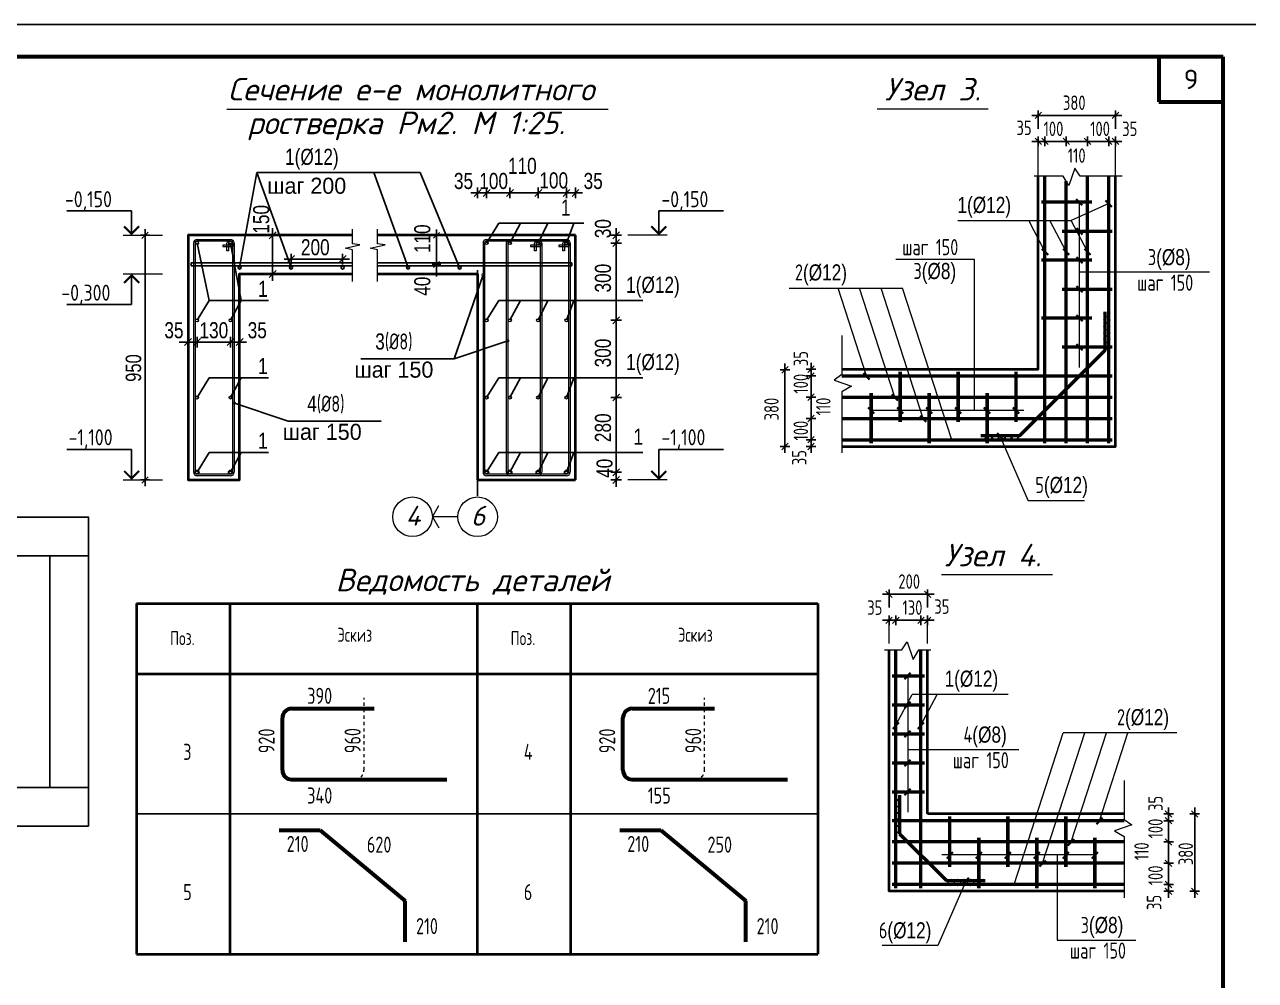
# Model space of a CAD drawing. Extents: x -12289450 to -10763036, y -7834513 to -6150123.
# Drawn here: x -10992159 to -10973043, y -7819659 to -7804813 of the extents above; entities that cross this region are included whole.
import ezdxf

# ---------------------------------------------------------------- set-up
doc = ezdxf.new("R2010")
doc.units = 0
doc.header["$LTSCALE"] = 25
doc.linetypes.add('CENTER', pattern=[50.8, 31.75, -6.35, 6.35, -6.35])
doc.linetypes.add('KL', pattern=[4, 2, -2])
for name, color, linetype in [('004-ВСПЛИНИИ', 15, 'Continuous'), ('005-РАЗМЕРЫ', 252, 'Continuous'), ('014-ОСИ', 251, 'CENTER'), ('Annotation - Text', 7, 'Continuous'), ('F-text', 7, 'Continuous'), ('osnovnie', 7, 'Continuous'), ('Размер', 6, 'Continuous')]:
    doc.layers.add(name, color=color, linetype=linetype)
doc.layers.add('СТЕНЫ', color=5, linetype='Continuous', lineweight=40)
doc.layers.add('Текст AMS', color=7, linetype='Continuous', lineweight=9)
doc.styles.add('gismo', font='isocpeui.ttf')
doc.styles.add('GOST 2.304', font='cs_gost2304.shx')
doc.styles.add('RUSS', font='russ', dxfattribs={"width": 0.8})
doc.styles.get("Standard").update_dxf_attribs({"font": 'arial.ttf'})
doc.styles.add('STYLE1', font='simplex.shx', dxfattribs={"width": 0.7, "height": 300})
doc.styles.add('TXT0', font='txt', dxfattribs={"width": 0.8})
doc.dimstyles.new('100', dxfattribs={"dimtxt": 250, "dimasz": 80, "dimexe": 0, "dimexo": 0, "dimgap": 30, "dimtad": 1, "dimdec": 0, "dimzin": 9, "dimtxsty": 'Standard', "dimblk": 'ARCHTICK', "dimcen": 80, "dimdle": 50, "dimadec": 0, "dimazin": 0, "dimtfac": 1, "dimtdec": 0, "dimtix": 1, "dimtmove": 0, "dimatfit": 1, "dimldrblk": 'DOTSMALL', "dimfxl": 0, "dimarcsym": 0})

# ---------------------------------------------------------------- blocks, each defined once
blk = doc.blocks.new('A8MITTA', base_point=(3180, 3140))
for p, q in [((3180, 3155), (3180, 3125)), ((3160, 3140), (3200, 3140)), ((3170, 3130), (3190, 3150))]:
    blk.add_line(p, q)
blk = doc.blocks.new('_ArchTick')
at = {"color": 0, "linetype": 'ByBlock', "const_width": 0.15}
blk.add_lwpolyline([(-0.5, -0.5), (0.5, 0.5)], dxfattribs=at)
blk = doc.blocks.new('_DotSmall')
at = {"color": 0, "linetype": 'ByBlock', "const_width": 0.5}
blk.add_lwpolyline([(-0.0625, 0, 1), (0.0625, 0, 1)], format="xyb", close=True, dxfattribs=at)

msp = doc.modelspace()

# ---------------------------------------------------------------- linework, layer by layer
at = {"lineweight": 50, "ltscale": 100}
for p, q in [((-10976311.1, -7811316), (-10976311.1, -7807166)), ((-10975651.1, -7811316), (-10975651.1, -7807166)), ((-10975321.1, -7811316), (-10975321.1, -7807166)), ((-10975981.1, -7811316), (-10975981.1, -7807245.6)), ((-10979466.1, -7810271), (-10975266.1, -7810271)), ((-10979466.1, -7810601), (-10975266.1, -7810601)), ((-10979466.1, -7810931), (-10975266.1, -7810931)), ((-10979466.1, -7811261), (-10975266.1, -7811261)), ((-10978628.4, -7818224.7), (-10978628.4, -7814524.7)), ((-10978238.4, -7818224.7), (-10978238.4, -7814524.7)), ((-10978568.4, -7816783), (-10978568.4, -7817383)), ((-10975083.4, -7817179.7), (-10978683.4, -7817179.7)), ((-10975083.4, -7817509.7), (-10978683.4, -7817509.7)), ((-10978568.4, -7817383), (-10977841.7, -7818109.7)), ((-10975083.4, -7817839.7), (-10978683.4, -7817839.7)), ((-10977841.7, -7818109.7), (-10977241.7, -7818109.7)), ((-10975083.4, -7818169.7), (-10978683.4, -7818169.7))]:
    msp.add_line(p, q, dxfattribs=at)
at = {"color": 0, "lineweight": 15}
for p, q in [((-10975779.3, -7807571), (-10975779.3, -7810139.7)), ((-10977665.5, -7807858.3), (-10975903.6, -7807858.3)), ((-10977404.2, -7808464.2), (-10978628.8, -7808464.2)), ((-10973756.3, -7808658.2), (-10975779.3, -7808658.2)), ((-10980284.5, -7808907.5), (-10978522.6, -7808907.5)), ((-10979011.1, -7810802.7), (-10976637.6, -7810802.7)), ((-10977012.6, -7811201), (-10976572.6, -7812208.6)), ((-10975699.1, -7812208.6), (-10976572.6, -7812208.6)), ((-10978443.3, -7814929.7), (-10978441.2, -7817048.4)), ((-10976884, -7815217), (-10978375.9, -7815217)), ((-10974265, -7815816.2), (-10976026.8, -7815816.2)), ((-10978441.2, -7816074.8), (-10976715.8, -7816074.8)), ((-10975538.4, -7817711.5), (-10977911.8, -7817711.5)), ((-10977536.9, -7818109.7), (-10977976.9, -7819117.3)), ((-10976122.3, -7819032.6), (-10974897.8, -7819032.6)), ((-10977976.9, -7819117.3), (-10978841.9, -7819117.3))]:
    msp.add_line(p, q, dxfattribs=at)
at = {"linetype": 'Continuous', "lineweight": 25, "ltscale": 20}
for p, q in [((-10990497.6, -7807707.7), (-10991503.9, -7807707.7)), ((-10990497.6, -7807707.7), (-10990497.6, -7808085.8)), ((-10982310, -7807707.7), (-10981303.7, -7807707.7)), ((-10982310, -7807707.7), (-10982310, -7808085.8)), ((-10990497.6, -7807798.5), (-10990497.6, -7808085.8)), ((-10982310, -7807798.5), (-10982310, -7808085.8)), ((-10990497.6, -7808973.1), (-10990497.6, -7808685.8)), ((-10990497.6, -7809160.1), (-10990497.6, -7808685.8)), ((-10990497.6, -7809160.1), (-10991503.9, -7809160.1)), ((-10990497.6, -7811411.5), (-10991503.9, -7811411.5)), ((-10990497.6, -7811411.5), (-10990497.6, -7811885.8)), ((-10982310, -7811411.5), (-10982310, -7811885.8)), ((-10982310, -7811411.5), (-10981303.7, -7811411.5)), ((-10990497.6, -7811598.5), (-10990497.6, -7811885.8)), ((-10982310, -7811598.5), (-10982310, -7811885.8))]:
    msp.add_line(p, q, dxfattribs=at)
at = {"color": 0, "lineweight": 40}
for p, q in [((-10990422.2, -7813807.1), (-10983888.2, -7813807.1)), ((-10990422.2, -7813807.1), (-10990422.2, -7819252.1)), ((-10988970.2, -7813807.1), (-10988970.2, -7819252.1)), ((-10985132, -7813807.1), (-10985132, -7819252.1)), ((-10985132, -7813807.1), (-10979841.8, -7813807.1)), ((-10985132, -7813807.1), (-10985132, -7819252.1)), ((-10983680, -7813807.1), (-10983680, -7819252.1)), ((-10979841.8, -7813807.1), (-10979841.8, -7819252.1)), ((-10990422.2, -7814896.1), (-10983888.2, -7814896.1)), ((-10985132, -7814896.1), (-10979841.8, -7814896.1)), ((-10990422.2, -7819252.1), (-10983888.2, -7819252.1)), ((-10985132, -7819252.1), (-10979841.8, -7819252.1))]:
    msp.add_line(p, q, dxfattribs=at)
at = {"linetype": 'KL', "lineweight": 15}
for p, q in [((-10986888.1, -7816394.6), (-10986888.1, -7815268.9)), ((-10981598, -7816394.6), (-10981598, -7815268.9))]:
    msp.add_line(p, q, dxfattribs=at)
at = {"ltscale": 30}
for p, q in [((-10990422.2, -7817074.1), (-10983888.2, -7817074.1)), ((-10985132, -7817074.1), (-10979841.8, -7817074.1))]:
    msp.add_line(p, q, dxfattribs=at)
at = {"linetype": 'Continuous', "lineweight": 25, "ltscale": 75, "extrusion": (0, 1, 0), "elevation": -7804813.4}
msp.add_lwpolyline([(10973035.5, 0), (11015035.3, 0)], dxfattribs=at)
at = {"linetype": 'Continuous', "lineweight": 60, "ltscale": 75, "extrusion": (0, 1, 0), "elevation": -7805313.3}
msp.add_lwpolyline([(10973544.7, 0), (11013033.8, 0)], dxfattribs=at)
at = {"linetype": 'Continuous', "lineweight": 60, "ltscale": 100, "extrusion": (1, 0, 0), "elevation": -10974544.5}
msp.add_lwpolyline([(-7805313.3, 0), (-7806013.1, 0)], dxfattribs=at)
at = {"linetype": 'Continuous', "lineweight": 60, "ltscale": 75, "extrusion": (1, 0, 0), "elevation": -10973544.7}
msp.add_lwpolyline([(-7834005.3, 0), (-7805313.3, 0)], dxfattribs=at)
at = {"linetype": 'Continuous', "lineweight": 60, "ltscale": 100, "extrusion": (0, 1, 0), "elevation": -7806013.1}
msp.add_lwpolyline([(10974544.5, 0), (10973544.7, 0)], dxfattribs=at)
at = {"lineweight": 50, "ltscale": 100}
for points in [[(-10975586.1, -7807571), (-10976366.1, -7807571)], [(-10976046.1, -7808021), (-10975266.1, -7808021)], [(-10975586.1, -7808471), (-10976366.1, -7808471)], [(-10976046.1, -7808921), (-10975266.1, -7808921)], [(-10975381.1, -7809274.3), (-10975381.1, -7809874.3), (-10976707.8, -7811201), (-10977307.8, -7811201)], [(-10975586.1, -7809371), (-10976366.1, -7809371)], [(-10976046.1, -7809821), (-10975266.1, -7809821)], [(-10978561.1, -7810206), (-10978561.1, -7810986)], [(-10978561.1, -7810986), (-10978561.1, -7810206)], [(-10977661.1, -7810206), (-10977661.1, -7810986)], [(-10977661.1, -7810986), (-10977661.1, -7810206)], [(-10976761.1, -7810986), (-10976761.1, -7810206)], [(-10979011.1, -7811316), (-10979011.1, -7810536)], [(-10979011.1, -7810536), (-10979011.1, -7811316)], [(-10978111.1, -7811316), (-10978111.1, -7810536)], [(-10978111.1, -7810536), (-10978111.1, -7811316)], [(-10977211.1, -7811316), (-10977211.1, -7810536)], [(-10977211.1, -7810536), (-10977211.1, -7811316)], [(-10978683.4, -7814929.7), (-10978183.4, -7814929.7)], [(-10978683.4, -7815379.7), (-10978183.4, -7815379.7)], [(-10978683.4, -7815829.7), (-10978183.4, -7815829.7)], [(-10978683.4, -7816279.7), (-10978183.4, -7816279.7)], [(-10978683.4, -7816729.7), (-10978183.4, -7816729.7)], [(-10977788.4, -7817894.7), (-10977788.4, -7817114.7)], [(-10976888.4, -7817114.7), (-10976888.4, -7817894.7)], [(-10976888.4, -7817894.7), (-10976888.4, -7817114.7)], [(-10975988.4, -7817114.7), (-10975988.4, -7817894.7)], [(-10975988.4, -7817894.7), (-10975988.4, -7817114.7)], [(-10977338.4, -7818224.7), (-10977338.4, -7817444.7)], [(-10977338.4, -7817444.7), (-10977338.4, -7818224.7)], [(-10976438.4, -7818224.7), (-10976438.4, -7817444.7)], [(-10976438.4, -7817444.7), (-10976438.4, -7818224.7)], [(-10975538.4, -7818224.7), (-10975538.4, -7817444.7)], [(-10975538.4, -7817444.7), (-10975538.4, -7818224.7)]]:
    msp.add_lwpolyline(points, dxfattribs=at)
at = {"color": 0, "lineweight": 15}
for points in [[(-10975321.1, -7807590.4), (-10975903.6, -7807858.3)], [(-10976311.1, -7808338.7), (-10976563.6, -7807858.3)], [(-10975981.1, -7808338.7), (-10976233.6, -7807858.3)], [(-10975651.1, -7808338.7), (-10975903.6, -7807858.3)], [(-10977404.2, -7810802.7), (-10977404.2, -7808464.2)], [(-10979084.5, -7810271), (-10979526, -7808907.5)], [(-10978643.2, -7810601), (-10979191.5, -7808907.5)], [(-10978201.9, -7810931), (-10978857.1, -7808907.5)], [(-10977760.6, -7811261), (-10978522.6, -7808907.5)], [(-10978628.4, -7815697.4), (-10978375.9, -7815217)], [(-10978238.4, -7815697.4), (-10977985.9, -7815217)], [(-10976788.8, -7818169.7), (-10976026.8, -7815816.2)], [(-10976347.5, -7817839.7), (-10975692.4, -7815816.2)], [(-10975906.2, -7817509.7), (-10975357.9, -7815816.2)], [(-10975464.9, -7817179.7), (-10975023.5, -7815816.2)], [(-10976122.3, -7817711.5), (-10976122.3, -7819032.6)]]:
    msp.add_lwpolyline(points, dxfattribs=at)
at = {"lineweight": 35, "ltscale": 10}
for points in [[(-10975731.6, -7807618.7), (-10975827, -7807523.3)], [(-10975273.4, -7807642.8), (-10975368.8, -7807547.4)], [(-10975726.8, -7808071.4), (-10975822.2, -7807976)], [(-10976263.4, -7808391.2), (-10976358.8, -7808295.8)], [(-10975933.4, -7808391.2), (-10976028.8, -7808295.8)], [(-10975603.4, -7808391.2), (-10975698.8, -7808295.8)], [(-10975726.8, -7808521.4), (-10975822.2, -7808426)], [(-10975726.8, -7808971.4), (-10975822.2, -7808876)], [(-10975726.8, -7809421.4), (-10975822.2, -7809326)], [(-10975726.8, -7809871.4), (-10975822.2, -7809776)], [(-10979036.8, -7810323.4), (-10979132.2, -7810228.1)], [(-10978595.5, -7810653.4), (-10978690.9, -7810558.1)], [(-10978963.4, -7810855.2), (-10979058.8, -7810759.8)], [(-10978513.4, -7810855.2), (-10978608.8, -7810759.8)], [(-10978063.4, -7810855.2), (-10978158.8, -7810759.8)], [(-10977613.4, -7810855.2), (-10977708.8, -7810759.8)], [(-10977163.4, -7810855.2), (-10977258.8, -7810759.8)], [(-10976713.4, -7810855.2), (-10976808.8, -7810759.8)], [(-10978154.2, -7810983.4), (-10978249.6, -7810888.1)], [(-10976960.1, -7811253.4), (-10977055.5, -7811158.1)], [(-10978493.7, -7814980.1), (-10978398.3, -7814884.7)], [(-10978493.7, -7815430.1), (-10978398.3, -7815334.7)], [(-10978676.1, -7815749.9), (-10978580.7, -7815654.5)], [(-10978493.7, -7815880.1), (-10978398.3, -7815784.7)], [(-10978286.1, -7815749.9), (-10978190.7, -7815654.5)], [(-10978493.7, -7816330.1), (-10978398.3, -7816234.7)], [(-10978493.7, -7816780.1), (-10978398.3, -7816684.7)], [(-10975512.6, -7817232.2), (-10975417.2, -7817136.8)], [(-10975953.9, -7817562.2), (-10975858.5, -7817466.8)], [(-10977836.1, -7817763.9), (-10977740.7, -7817668.5)], [(-10977386.1, -7817763.9), (-10977290.7, -7817668.5)], [(-10976936.1, -7817763.9), (-10976840.7, -7817668.5)], [(-10976486.1, -7817763.9), (-10976390.7, -7817668.5)], [(-10976036.1, -7817763.9), (-10975940.7, -7817668.5)], [(-10975586.1, -7817763.9), (-10975490.7, -7817668.5)], [(-10976395.2, -7817892.2), (-10976299.8, -7817796.8)], [(-10977589.4, -7818162.2), (-10977494, -7818066.8)]]:
    msp.add_lwpolyline(points, dxfattribs=at)
at = {"linetype": 'Continuous', "lineweight": 25, "ltscale": 20, "const_width": 32}
for points in [[(-10990380.9, -7807946.5), (-10990497.6, -7808063.2), (-10990614.3, -7807946.5)], [(-10990380.9, -7807946.5), (-10990497.6, -7808063.2), (-10990614.3, -7807946.5)], [(-10982426.6, -7807946.5), (-10982310, -7808063.2), (-10982193.3, -7807946.5)], [(-10982426.6, -7807946.5), (-10982310, -7808063.2), (-10982193.3, -7807946.5)], [(-10990380.9, -7808825.1), (-10990497.6, -7808708.5), (-10990614.3, -7808825.1)], [(-10990380.9, -7808825.1), (-10990497.6, -7808708.5), (-10990614.3, -7808825.1)], [(-10990380.9, -7811746.5), (-10990497.6, -7811863.2), (-10990614.3, -7811746.5)], [(-10990380.9, -7811746.5), (-10990497.6, -7811863.2), (-10990614.3, -7811746.5)], [(-10982426.6, -7811746.5), (-10982310, -7811863.2), (-10982193.3, -7811746.5)], [(-10982426.6, -7811746.5), (-10982310, -7811863.2), (-10982193.3, -7811746.5)]]:
    msp.add_lwpolyline(points, dxfattribs=at)
at = {"linetype": 'KL', "lineweight": 15}
for centre in [(-10987031.3, -7816394.6), (-10981741.1, -7816394.6)]:
    msp.add_arc(centre, 143.1, 270, 0, dxfattribs=at)
at = {"layer": '004-ВСПЛИНИИ', "color": 0, "lineweight": 0}
for points in [[(-10975111.4, -7807166), (-10975763.7, -7807166), (-10975848, -7807043.9), (-10975940.3, -7807314.4), (-10976028.3, -7807166), (-10976477.9, -7807166)], [(-10987068.5, -7808803), (-10987068.5, -7808311.4), (-10987181.8, -7808287.2), (-10986952.2, -7808236.6), (-10987068.5, -7808217.3), (-10987068.5, -7807990.7)], [(-10986677.2, -7808803), (-10986677.2, -7808311.4), (-10986790.5, -7808287.2), (-10986560.9, -7808236.6), (-10986677.2, -7808217.3), (-10986677.2, -7807990.7)], [(-10979466.1, -7809645), (-10979466.1, -7810250.5), (-10979588.2, -7810334.7), (-10979317.7, -7810427), (-10979466.1, -7810515), (-10979466.1, -7811467.5)], [(-10978802.5, -7814524.7), (-10978537, -7814524.7), (-10978452.7, -7814402.6), (-10978360.4, -7814673.1), (-10978272.4, -7814524.7), (-10978081.8, -7814524.7)], [(-10975083.4, -7816553.7), (-10975083.4, -7817159.2), (-10974961.2, -7817243.4), (-10975231.8, -7817335.7), (-10975083.4, -7817423.7), (-10975083.3, -7818376.2)]]:
    msp.add_lwpolyline(points, dxfattribs=at)
at = {"layer": '005-РАЗМЕРЫ', "ltscale": 5}
for p, q in [((-10990289.5, -7811885.8), (-10990289.5, -7808090.6)), ((-10982971.8, -7811885.8), (-10982971.8, -7808085.8))]:
    msp.add_line(p, q, dxfattribs=at)
for points in [[(-10985123.3, -7807427), (-10983603.3, -7807427)], [(-10988308.5, -7808085.8), (-10988308.5, -7808725.8)], [(-10985761.7, -7808085.8), (-10985761.7, -7808725.8)], [(-10988020.7, -7808456), (-10987270.7, -7808456)], [(-10989760.7, -7809745.5), (-10989010.7, -7809745.5)]]:
    msp.add_lwpolyline(points, dxfattribs=at)
at = {"layer": '005-РАЗМЕРЫ', "color": 4, "ltscale": 5}
for points in [[(-10975301.1, -7809401), (-10975401.1, -7809301)], [(-10975401.1, -7809401), (-10975301.1, -7809301)], [(-10975401.1, -7809501), (-10975301.1, -7809401)], [(-10975301.1, -7809601), (-10975401.1, -7809501)], [(-10975401.1, -7809601), (-10975301.1, -7809501)], [(-10975301.1, -7809701), (-10975401.1, -7809601)], [(-10975401.1, -7809701), (-10975301.1, -7809601)], [(-10975301.1, -7809801), (-10975401.1, -7809701)], [(-10975401.1, -7809801), (-10975301.1, -7809701)], [(-10975301.1, -7809901), (-10975401.1, -7809801)], [(-10975401.1, -7809901), (-10975301.1, -7809801)], [(-10977181.1, -7811281), (-10977281.1, -7811181)], [(-10977181.1, -7811181), (-10977281.1, -7811281)], [(-10977081.1, -7811281), (-10977181.1, -7811181)], [(-10977081.1, -7811181), (-10977181.1, -7811281)], [(-10976981.1, -7811281), (-10977081.1, -7811181)], [(-10976981.1, -7811181), (-10977081.1, -7811281)], [(-10976881.1, -7811281), (-10976981.1, -7811181)], [(-10976881.1, -7811181), (-10976981.1, -7811281)], [(-10976781.1, -7811281), (-10976881.1, -7811181)], [(-10976781.1, -7811181), (-10976881.1, -7811281)], [(-10976681.1, -7811281), (-10976781.1, -7811181)], [(-10976681.1, -7811181), (-10976781.1, -7811281)], [(-10978648.4, -7816909.7), (-10978548.4, -7816809.7)], [(-10978548.4, -7816909.7), (-10978648.4, -7816809.7)], [(-10978548.4, -7817009.7), (-10978648.4, -7816909.7)], [(-10978648.4, -7817109.7), (-10978548.4, -7817009.7)], [(-10978548.4, -7817109.7), (-10978648.4, -7817009.7)], [(-10978648.4, -7817209.7), (-10978548.4, -7817109.7)], [(-10978548.4, -7817209.7), (-10978648.4, -7817109.7)], [(-10978648.4, -7817309.7), (-10978548.4, -7817209.7)], [(-10978548.4, -7817309.7), (-10978648.4, -7817209.7)], [(-10978648.4, -7817409.7), (-10978548.4, -7817309.7)], [(-10978548.4, -7817409.7), (-10978648.4, -7817309.7)], [(-10977868.4, -7818189.7), (-10977768.4, -7818089.7)], [(-10977868.4, -7818089.7), (-10977768.4, -7818189.7)], [(-10977768.4, -7818189.7), (-10977668.4, -7818089.7)], [(-10977768.4, -7818089.7), (-10977668.4, -7818189.7)], [(-10977668.4, -7818189.7), (-10977568.4, -7818089.7)], [(-10977668.4, -7818089.7), (-10977568.4, -7818189.7)], [(-10977568.4, -7818189.7), (-10977468.4, -7818089.7)], [(-10977568.4, -7818089.7), (-10977468.4, -7818189.7)], [(-10977468.4, -7818189.7), (-10977368.4, -7818089.7)], [(-10977468.4, -7818089.7), (-10977368.4, -7818189.7)], [(-10977368.4, -7818189.7), (-10977268.4, -7818089.7)], [(-10977368.4, -7818089.7), (-10977268.4, -7818189.7)]]:
    msp.add_lwpolyline(points, dxfattribs=at)
at = {"layer": '005-РАЗМЕРЫ', "color": 251, "ltscale": 10}
for points in [[(-10975381.1, -7809874.3), (-10975381.1, -7809274.3)], [(-10978568.4, -7817383), (-10978568.4, -7816783)]]:
    msp.add_lwpolyline(points, dxfattribs=at)
at = {"layer": '014-ОСИ'}
for p, q in [((-10985123.3, -7808629.7), (-10985123.3, -7812069.5)), ((-10985123.3, -7810069.8), (-10985123.3, -7812151))]:
    msp.add_line(p, q, dxfattribs=at)
at = {"layer": 'Annotation - Text', "color": 0, "lineweight": 20}
for points in [[(-10985826.1, -7812459), (-10985725.9, -7812285.4)], [(-10985431.3, -7812459), (-10985826.1, -7812459)], [(-10985826.1, -7812459), (-10985725.9, -7812632.5)]]:
    msp.add_lwpolyline(points, dxfattribs=at)
for centre in [(-10986134.1, -7812459), (-10985123.3, -7812459)]:
    msp.add_circle(centre, 308, dxfattribs=at)
at = {"layer": 'osnovnie', "color": 3, "lineweight": 0, "ltscale": 100}
for p, q in [((-10989480.7, -7808149.8), (-10988960.7, -7808149.8)), ((-10989480.7, -7808149.8), (-10988960.7, -7808149.8)), ((-10989480.7, -7808173.8), (-10988960.7, -7808173.8)), ((-10989480.7, -7808173.8), (-10988960.7, -7808173.8)), ((-10984983.3, -7808149.8), (-10983743.3, -7808149.8)), ((-10984983.3, -7808173.8), (-10983743.3, -7808173.8)), ((-10989536.7, -7808205.8), (-10989536.7, -7811765.8)), ((-10989512.7, -7808205.8), (-10989512.7, -7811765.8)), ((-10988928.7, -7808205.8), (-10988928.7, -7809805.8)), ((-10988904.7, -7808205.8), (-10988904.7, -7809805.8)), ((-10985039.3, -7808205.8), (-10985039.3, -7811765.8)), ((-10985015.3, -7808205.8), (-10985015.3, -7811765.8)), ((-10984679.3, -7808205.8), (-10984679.3, -7809805.8)), ((-10984655.3, -7808205.8), (-10984655.3, -7809805.8)), ((-10984151.3, -7808205.8), (-10984151.3, -7809805.8)), ((-10984127.3, -7808205.8), (-10984127.3, -7809805.8)), ((-10983711.3, -7808205.8), (-10983711.3, -7809805.8)), ((-10983687.3, -7808205.8), (-10983687.3, -7809805.8)), ((-10988928.7, -7809805.8), (-10988928.7, -7811765.8)), ((-10988904.7, -7809805.8), (-10988904.7, -7811765.8)), ((-10984679.3, -7809805.8), (-10984679.3, -7811765.8)), ((-10984655.3, -7809805.8), (-10984655.3, -7811765.8)), ((-10984151.3, -7809805.8), (-10984151.3, -7811765.8)), ((-10984127.3, -7809805.8), (-10984127.3, -7811765.8)), ((-10983711.3, -7809805.8), (-10983711.3, -7811765.8)), ((-10983687.3, -7809805.8), (-10983687.3, -7811765.8)), ((-10988960.7, -7811797.8), (-10989481.5, -7811797.8)), ((-10983743.3, -7811797.8), (-10984983.3, -7811797.8)), ((-10988960.7, -7811821.8), (-10989504.3, -7811821.8)), ((-10983743.3, -7811821.8), (-10984983.3, -7811821.8))]:
    msp.add_line(p, q, dxfattribs=at)
at = {"layer": 'osnovnie', "color": 3, "lineweight": 25, "ltscale": 100}
for p, q in [((-10989571.4, -7808513.8), (-10987068.5, -7808513.8)), ((-10986677.2, -7808513.8), (-10983658.3, -7808513.9)), ((-10987068.5, -7808561.8), (-10989571.4, -7808561.8)), ((-10983658.3, -7808561.9), (-10986677.2, -7808561.8))]:
    msp.add_line(p, q, dxfattribs=at)
at = {"layer": 'osnovnie', "lineweight": 60, "ltscale": 30}
for p, q in [((-10988013, -7815438.7), (-10986732.8, -7815438.7)), ((-10982722.9, -7815438.7), (-10981442.7, -7815438.7)), ((-10988156.2, -7816394.6), (-10988156.2, -7815581.9)), ((-10982866, -7816394.6), (-10982866, -7815581.9)), ((-10988013, -7816537.7), (-10985600, -7816537.7)), ((-10982722.9, -7816537.7), (-10980309.9, -7816537.7)), ((-10988206.4, -7817327.1), (-10987570.5, -7817327.1)), ((-10987570.5, -7817327.1), (-10986247.1, -7818426.1)), ((-10982916.3, -7817327.1), (-10982280.3, -7817327.1)), ((-10982280.3, -7817327.1), (-10980956.9, -7818426.1)), ((-10986247.1, -7819062), (-10986247.1, -7818426.1)), ((-10980956.9, -7819062), (-10980956.9, -7818426.1))]:
    msp.add_line(p, q, dxfattribs=at)
at = {"layer": 'osnovnie', "color": 3, "lineweight": 0, "ltscale": 100}
for points in [[(-10988960.7, -7808237.8), (-10989080.7, -7808237.8), (-10989080.7, -7808261.8), (-10988960.7, -7808261.8)], [(-10988992.7, -7808205.8), (-10988992.7, -7808325.8), (-10989016.7, -7808325.8), (-10989016.7, -7808205.8)], [(-10984183.3, -7808237.8), (-10984303.3, -7808237.8), (-10984303.3, -7808261.8), (-10984183.3, -7808261.8)], [(-10984215.3, -7808205.8), (-10984215.3, -7808325.8), (-10984239.3, -7808325.8), (-10984239.3, -7808205.8)], [(-10983743.3, -7808237.8), (-10983863.3, -7808237.8), (-10983863.3, -7808261.8), (-10983743.3, -7808261.8)], [(-10983775.3, -7808205.8), (-10983775.3, -7808325.8), (-10983799.3, -7808325.8), (-10983799.3, -7808205.8)]]:
    msp.add_lwpolyline(points, dxfattribs=at)
at = {"layer": 'osnovnie', "color": 3, "lineweight": 25, "ltscale": 100}
for points in [[(-10989571.4, -7808561.8), (-10989571.4, -7808513.8)], [(-10983658.3, -7808561.9), (-10983658.3, -7808513.9)]]:
    msp.add_lwpolyline(points, dxfattribs=at)
at = {"layer": 'osnovnie', "color": 3, "lineweight": 0, "ltscale": 100}
for centre, radius in [((-10989480.7, -7808205.8), 24), ((-10988960.7, -7808205.8), 24), ((-10988960.7, -7808205.8), 24), ((-10984983.3, -7808205.8), 24), ((-10984623.3, -7808205.8), 24), ((-10984183.3, -7808205.8), 24), ((-10983743.3, -7808205.8), 24), ((-10983743.3, -7808205.8), 24), ((-10989480.7, -7809405.8), 24), ((-10988960.7, -7809405.8), 24), ((-10984983.3, -7809405.8), 24), ((-10984623.3, -7809405.8), 24), ((-10984183.3, -7809405.8), 24), ((-10983743.3, -7809405.8), 24), ((-10989480.7, -7810605.8), 24), ((-10988960.7, -7810605.8), 24), ((-10984983.3, -7810605.8), 24), ((-10984623.3, -7810605.8), 24), ((-10984183.3, -7810605.8), 24), ((-10983743.3, -7810605.8), 24), ((-10989480.7, -7811765.8), 32), ((-10988960.7, -7811765.8), 32), ((-10984983.3, -7811765.8), 32), ((-10984623.3, -7811765.8), 32), ((-10984183.3, -7811765.8), 32), ((-10983743.3, -7811765.8), 32)]:
    msp.add_circle(centre, radius, dxfattribs=at)
at = {"layer": 'osnovnie', "color": 3, "lineweight": 25, "ltscale": 100}
for centre in [(-10988820.7, -7808585.9), (-10988020.7, -7808585.9), (-10987220.7, -7808585.9), (-10986203.3, -7808585.9), (-10985403.3, -7808585.9)]:
    msp.add_circle(centre, 24, dxfattribs=at)
at = {"layer": 'osnovnie', "color": 3, "lineweight": 0, "ltscale": 100}
for centre, radius, start, end in [((-10989480.7, -7808205.8), 56, 90, 180), ((-10989480.7, -7808205.8), 32, 90, 180), ((-10988960.7, -7808205.8), 56, 90, 180), ((-10988960.7, -7808205.8), 32, 90, 180), ((-10988960.7, -7808205.8), 56, 0, 90), ((-10988960.7, -7808205.8), 32, 0, 90), ((-10984983.3, -7808205.8), 56, 90, 180), ((-10984983.3, -7808205.8), 32, 90, 180), ((-10984623.3, -7808205.8), 56, 90, 180), ((-10984623.3, -7808205.8), 56, 90, 180), ((-10984623.3, -7808205.8), 32, 90, 180), ((-10984183.3, -7808205.8), 56, 90, 180), ((-10984183.3, -7808205.8), 32, 90, 180), ((-10984183.3, -7808205.8), 56, 0, 90), ((-10984183.3, -7808205.8), 56, 0, 90), ((-10984183.3, -7808205.8), 32, 0, 90), ((-10984183.3, -7808205.8), 32, 0, 90), ((-10983743.3, -7808205.8), 56, 90, 180), ((-10983743.3, -7808205.8), 32, 90, 180), ((-10983743.3, -7808205.8), 56, 0, 90), ((-10983743.3, -7808205.8), 32, 0, 90), ((-10988960.7, -7808205.8), 32, 270, 0), ((-10988960.7, -7808205.8), 56, 270, 0), ((-10984183.3, -7808205.8), 32, 270, 0), ((-10984183.3, -7808205.8), 56, 270, 0), ((-10983743.3, -7808205.8), 32, 270, 0), ((-10983743.3, -7808205.8), 56, 270, 0), ((-10989480.7, -7811765.8), 56, 180, 270), ((-10988960.7, -7811765.8), 56, 270, 0), ((-10984983.3, -7811765.8), 56, 180, 270), ((-10984623.3, -7811765.8), 56, 180, 270), ((-10984183.3, -7811765.8), 56, 270, 0), ((-10983743.3, -7811765.8), 56, 270, 0)]:
    msp.add_arc(centre, radius, start, end, dxfattribs=at)
at = {"layer": 'osnovnie', "lineweight": 60, "ltscale": 30}
for centre, start, end in [((-10988013, -7815581.9), 90, 180), ((-10982722.9, -7815581.9), 90, 180), ((-10988013, -7816394.6), 180, 270), ((-10982722.9, -7816394.6), 180, 270)]:
    msp.add_arc(centre, 143.1, start, end, dxfattribs=at)
at = {"layer": 'Размер'}
for p, q in [((-10976416.1, -7806430.1), (-10976416.1, -7806224)), ((-10975226.1, -7806224), (-10976416.1, -7806224)), ((-10975216.1, -7806430.1), (-10975216.1, -7806224)), ((-10975226.1, -7806628), (-10976416.1, -7806628)), ((-10980350.3, -7810176), (-10980350.3, -7811366)), ((-10979944.1, -7810176), (-10979944.1, -7811366)), ((-10978770.6, -7813661.3), (-10978133.4, -7813661.3)), ((-10978733.4, -7813867.3), (-10978733.4, -7813661.3)), ((-10978133.4, -7813867.3), (-10978133.4, -7813661.3)), ((-10978833.4, -7814065.2), (-10978133.4, -7814065.2)), ((-10974392.2, -7817084.7), (-10974392.2, -7818274.7)), ((-10973986, -7817084.7), (-10973986, -7818274.7))]:
    msp.add_line(p, q, dxfattribs=at)
at = {"layer": 'Размер', "lineweight": 15, "ltscale": 100}
for p, q in [((-10976416.1, -7807373.6), (-10976416.1, -7806628)), ((-10976416.1, -7806628), (-10975216.1, -7806628)), ((-10975216.1, -7807350.5), (-10975216.1, -7806628)), ((-10978733.4, -7814426.5), (-10978733.4, -7814065.2)), ((-10978133.4, -7814426.5), (-10978133.4, -7814065.2))]:
    msp.add_line(p, q, dxfattribs=at)
at = {"layer": 'СТЕНЫ', "color": 0, "lineweight": 5, "ltscale": 4}
for p, q in [((-10990629.8, -7808085.8), (-10990016.8, -7808085.8)), ((-10982177.7, -7808085.8), (-10982790.8, -7808085.8)), ((-10990629.8, -7808685.8), (-10990016.8, -7808685.8)), ((-10990629.8, -7811885.8), (-10990016.8, -7811885.8)), ((-10982177.7, -7811885.8), (-10982790.8, -7811885.8))]:
    msp.add_line(p, q, dxfattribs=at)
at = {"layer": 'СТЕНЫ', "lineweight": 40, "ltscale": 10}
for p, q in [((-10983603.3, -7811885.8), (-10983603.3, -7808085.8)), ((-10985123.3, -7808685.8), (-10985123.3, -7811885.8)), ((-10985123.3, -7811885.8), (-10983603.3, -7811885.8))]:
    msp.add_line(p, q, dxfattribs=at)
at = {"layer": 'СТЕНЫ', "ltscale": 10}
for p, q in [((-10978133.4, -7817074.7), (-10978133.4, -7814524.7)), ((-10975083.4, -7817074.7), (-10978133.4, -7817074.7))]:
    msp.add_line(p, q, dxfattribs=at)
for points in [[(-10979466.1, -7811366), (-10975216.1, -7811366), (-10975216.1, -7807166)], [(-10979466.1, -7810166), (-10976416.1, -7810166), (-10976416.1, -7807166)], [(-10975083.3, -7818274.6), (-10978733.4, -7818274.7), (-10978733.4, -7814524.7)]]:
    msp.add_lwpolyline(points, dxfattribs=at)
at = {"layer": 'СТЕНЫ', "lineweight": 40, "ltscale": 10}
for points in [[(-10987068.5, -7808085.8), (-10989620.7, -7808085.8), (-10989620.7, -7811885.8), (-10988820.7, -7811885.8), (-10988820.7, -7808685.8), (-10988820.7, -7808685.8), (-10987068.5, -7808685.8)], [(-10983603.3, -7808085.8), (-10986677.2, -7808085.8)], [(-10986677.2, -7808685.8), (-10985123.3, -7808685.8)]]:
    msp.add_lwpolyline(points, dxfattribs=at)
at = {"layer": 'СТЕНЫ', "lineweight": 25, "ltscale": 3}
for points in [[(-10992968.5, -7812462.8), (-10991168.5, -7812462.8), (-10991168.5, -7817262.8), (-10992968.5, -7817262.8)], [(-10992968.5, -7813062.8), (-10991168.5, -7813062.8), (-10991168.5, -7816662.8), (-10992968.5, -7816662.8)], [(-10991768.5, -7816662.8), (-10991768.5, -7813062.8)]]:
    msp.add_lwpolyline(points, dxfattribs=at)
at = {"layer": 'Текст AMS', "linetype": 'Continuous', "lineweight": 5, "ltscale": 75}
for points in [[(-10989016.2, -7806125.2), (-10983094.6, -7806125.2)], [(-10977194.5, -7806125.2), (-10978915.5, -7806125.2)], [(-10976195.1, -7813361.5), (-10977916.1, -7813361.5)]]:
    msp.add_lwpolyline(points, dxfattribs=at)

# ---------------------------------------------------------------- block references
at = {"layer": '005-РАЗМЕРЫ', "ltscale": 5}
for p, xscale, yscale, zscale, rotation in [((-10985123.3, -7807427), 5.400000000001455, 5.400000000001455, 5.400000000001455, 180), ((-10984983, -7807427.4), 5.400000000001455, 5.400000000001455, 5.400000000001455, 180), ((-10984622.4, -7807427), 5.400000000001455, 5.400000000001455, 5.400000000001455, 180), ((-10984182.4, -7807427), 5.400000000001455, 5.400000000001455, 5.400000000001455, 180), ((-10983743.3, -7807427), 5.400000000001455, 5.400000000001455, 5.400000000001455, 180), ((-10983603.3, -7807427), 5.400000000001455, 5.400000000001455, 5.400000000001455, 180), ((-10988308.5, -7808085.8), -5.399999999999636, 5.399999999999636, 5.399999999999636, 270), ((-10982971.8, -7808085.8), -5.399999999999636, 5.399999999999636, 5.399999999999636, 270), ((-10990289.5, -7808085.8), -4.8, 4.8, 4.8, 90), ((-10982971.8, -7808205.8), -5.399999999999636, 5.399999999999636, 5.399999999999636, 270), ((-10988020.7, -7808456), 5.400000000001455, 5.400000000001455, 5.400000000001455, 180), ((-10987220.7, -7808456), 5.400000000001455, 5.400000000001455, 5.400000000001455, 180), ((-10988308.5, -7808685.8), -5.399999999999636, 5.399999999999636, 5.399999999999636, 270), ((-10982971.8, -7809405.8), -5.399999999999636, 5.399999999999636, 5.399999999999636, 270), ((-10989620.7, -7809745.5), 5.400000000001455, 5.400000000001455, 5.400000000001455, 180), ((-10989479.8, -7809745.5), 5.400000000001455, 5.400000000001455, 5.400000000001455, 180), ((-10988960.7, -7809745.5), 5.400000000001455, 5.400000000001455, 5.400000000001455, 180), ((-10988820.7, -7809745.5), 5.400000000001455, 5.400000000001455, 5.400000000001455, 180), ((-10982971.8, -7810605.8), -5.399999999999636, 5.399999999999636, 5.399999999999636, 270), ((-10990289.5, -7811885.8), -4.8, 4.8, 4.8, 90), ((-10982971.8, -7811765.8), -5.399999999999636, 5.399999999999636, 5.399999999999636, 270), ((-10982971.8, -7811885.8), -5.399999999999636, 5.399999999999636, 5.399999999999636, 270)]:
    msp.add_blockref('A8MITTA', p, dxfattribs=dict(at, xscale=xscale, yscale=yscale, zscale=zscale, rotation=rotation))
at = {"layer": '005-РАЗМЕРЫ', "lineweight": 25, "ltscale": 4, "xscale": -4.5, "yscale": 4.5, "zscale": 4.5, "rotation": 90}
for p in [(-10985761.7, -7808085.8), (-10985761.7, -7808538.8)]:
    msp.add_blockref('A8MITTA', p, dxfattribs=at)
at = {"layer": 'Размер', "lineweight": 15, "ltscale": 100, "yscale": 5, "zscale": 5}
for p, xscale, rotation in [((-10976416.1, -7806224), 5, 180), ((-10975216.1, -7806224), 5, 180), ((-10975216.1, -7806628), -5, 180), ((-10980350.3, -7810176), -5, 90), ((-10979944.1, -7810166), -5, 90), ((-10979944.1, -7810271), -5, 90), ((-10979944.1, -7810601), -5, 90), ((-10979944.1, -7810931), -5, 90), ((-10979944.1, -7811261), -5, 90), ((-10980350.3, -7811366), -5, 90), ((-10979944.1, -7811366), -5, 90), ((-10978733.4, -7813661.3), -5, 180), ((-10978133.4, -7813661.3), -5, 180), ((-10978733.4, -7814065.2), 5, 180), ((-10974392.2, -7817074.7), 5, 270), ((-10974392.2, -7817179.7), 5, 270), ((-10973986, -7817074.7), 5, 270), ((-10974392.2, -7817509.7), 5, 270), ((-10974392.2, -7817839.7), 5, 270), ((-10974392.2, -7818169.7), 5, 270), ((-10974392.2, -7818274.7), 5, 270), ((-10973986, -7818274.7), 5, 270)]:
    msp.add_blockref('A8MITTA', p, dxfattribs=dict(at, xscale=xscale, rotation=rotation))
for p, xscale in [((-10976416.1, -7806628), -5), ((-10976416.1, -7806628), -5), ((-10976311.1, -7806628), -5), ((-10975981.1, -7806628), -5), ((-10975651.1, -7806628), -5), ((-10975321.1, -7806628), -5), ((-10975216.1, -7806628), -5), ((-10978733.4, -7814065.2), 5), ((-10978628.4, -7814065.2), 5), ((-10978238.4, -7814065.2), 5), ((-10978133.4, -7814065.2), 5), ((-10978133.4, -7814065.2), 5)]:
    msp.add_blockref('A8MITTA', p, dxfattribs=dict(at, xscale=xscale))

# ---------------------------------------------------------------- texts
at = {"color": 0, "lineweight": 15, "style": 'RUSS'}
for s, p in [('шаг 200', (-10988390.6, -7807441.2)), ('шаг 150', (-10987037.1, -7810297.5)), ('шаг 150', (-10988150.8, -7811264.1))]:
    msp.add_text(s, height=250, dxfattribs=at).set_placement(p)
at = {"linetype": 'Continuous', "lineweight": 25, "ltscale": 20, "style": 'GOST 2.304'}
for s, p in [('-0,150', (-10991532.4, -7807650.1)), ('-0,150', (-10982268.9, -7807650.1)), ('-0,300', (-10991588.6, -7809102.5)), ('-1,100', (-10991476.1, -7811348.5)), ('-1,100', (-10982268.9, -7811348.5))]:
    msp.add_text(s, height=250, dxfattribs=at).set_placement(p)
at = {"insert": (-10974157.1, -7805513.2), "char_height": 299.917, "width": 571.27, "attachment_point": 1}
msp.add_mtext('{\\Fsimplex|c0;9}', dxfattribs=at)
at = {"color": 0, "lineweight": 15, "char_height": 250}
for s, insert, attachment_point, style in [('1(%%C12)', (-10988114.2, -7806741.9), 1, 'RUSS'), ('1', (-10983829.7, -7807530.4), 1, 'RUSS'), ('1(%%C12)', (-10977670.8, -7807489.2), 1, 'RUSS'), ('шаг 150', (-10978528.1, -7808395), 7, 'STYLE1'), ('3{\\Fruss|c204;\\W0.8;(%%C\\Fruss|c0;8\\Fruss|c204;)}', (-10974712.7, -7808625.4), 7, 'STYLE1'), ('2{\\Fruss|c204;\\W0.8;(%%C12)}', (-10980194.6, -7808862.6), 7, 'STYLE1'), ('3{\\Fruss|c204;\\W0.8;(%%C\\Fruss|c0;8\\Fruss|c204;)}', (-10978354, -7808840.9), 7, 'STYLE1'), ('1(%%C12)', (-10982816.3, -7808730.4), 1, 'RUSS'), ('шаг 150', (-10974879.1, -7808947.5), 7, 'STYLE1'), ('1', (-10988532.1, -7808792.6), 1, 'RUSS'), ('3{\\Fsimplex|c204;\\W0.7;(%%C8)}', (-10986714.1, -7809610.4), 1, 'RUSS'), ('1', (-10988532.1, -7809992.6), 1, 'RUSS'), ('1(%%C12)', (-10982816.3, -7809930.4), 1, 'RUSS'), ('4{\\Fsimplex|c204;\\W0.7;(%%C8)}', (-10987771, -7810577), 1, 'RUSS'), ('1', (-10988532.1, -7811152.6), 1, 'RUSS'), ('1', (-10982702.2, -7811090.4), 1, 'RUSS'), ('5{\\Fruss|c204;\\W0.8;(%%C12)}', (-10976460.5, -7812164.2), 7, 'STYLE1'), ('1(%%C12)', (-10977870.6, -7814847.9), 1, 'RUSS'), ('390', (-10987770.5, -7815114.6), 1, 'STYLE1'), ('215', (-10982480.3, -7815114.6), 1, 'STYLE1'), ('2{\\Fruss|c204;\\W0.8;(%%C12)}', (-10975192.2, -7815771.4), 7, 'STYLE1'), ('4{\\Fruss|c204;\\W0.8;(%%C\\Fruss|c0;8\\Fruss|c204;)}', (-10977576.8, -7816041.9), 7, 'STYLE1'), ('3', (-10989696.2, -7815985.1), 1, 'STYLE1'), ('4', (-10984406, -7815985.1), 1, 'STYLE1'), ('шаг 150', (-10977743.3, -7816364.1), 7, 'STYLE1'), ('340', (-10987770.5, -7816663.5), 1, 'STYLE1'), ('155', (-10982480.3, -7816663.5), 1, 'STYLE1'), ('210', (-10988088.9, -7817415.1), 1, 'STYLE1'), ('620', (-10986844, -7817426), 1, 'STYLE1'), ('210', (-10982798.8, -7817415.1), 1, 'STYLE1'), ('250', (-10981553.8, -7817426), 1, 'STYLE1'), ('5', (-10989696.2, -7818163.1), 1, 'STYLE1'), ('6', (-10984406, -7818163.1), 1, 'STYLE1'), ('210', (-10986080.3, -7818691.9), 1, 'STYLE1'), ('210', (-10980790.1, -7818691.9), 1, 'STYLE1'), ('3{\\Fruss|c204;\\W0.8;(%%C\\Fruss|c0;8\\Fruss|c204;)}', (-10975757, -7818999.7), 7, 'STYLE1'), ('6{\\Fruss|c204;\\W0.8;(%%C12)}', (-10978891.6, -7819082.5), 7, 'STYLE1'), ('шаг 150', (-10975923.5, -7819321.9), 7, 'STYLE1')]:
    msp.add_mtext(s, dxfattribs=dict(at, insert=insert, attachment_point=attachment_point, style=style))
at = {"color": 0, "char_height": 250, "width": 8283.856, "attachment_point": 1, "rotation": 90, "style": 'STYLE1'}
for s, insert in [('920', (-10988527, -7816130.9)), ('960', (-10987189.8, -7816130.9)), ('920', (-10983236.8, -7816130.9)), ('960', (-10981899.6, -7816130.9))]:
    msp.add_mtext(s, dxfattribs=dict(at, insert=insert))
at = {"layer": '005-РАЗМЕРЫ', "ltscale": 5, "char_height": 250, "attachment_point": 5, "style": 'TXT0'}
for s, insert in [('\\A1;110', (-10984428.8, -7807009)), ('\\A1;35', (-10985342.6, -7807243.8)), ('\\A1;100', (-10984874.3, -7807243.8)), ('\\A1;100', (-10983941.5, -7807234.6)), ('\\A1;35', (-10983328.5, -7807243.8)), ('\\A1;200', (-10987644.6, -7808272.9)), ('\\A1;35', (-10989840, -7809562.3)), ('\\A1;130', (-10989220.3, -7809562.3)), ('\\A1;35', (-10988545.9, -7809562.3))]:
    msp.add_mtext(s, dxfattribs=dict(at, insert=insert))
at = {"layer": '005-РАЗМЕРЫ', "ltscale": 5, "attachment_point": 5, "rotation": 90, "style": 'TXT0'}
for s, insert, char_height in [('\\A1;150', (-10988483.1, -7807837.9), 250), ('\\A1;30', (-10983175.6, -7807982.8), 250), ('\\A1;300', (-10983175.6, -7808751.2), 250), ('\\A1;300', (-10983175.6, -7809914.2), 250), ('\\A1;950', (-10990468, -7810148), 240), ('\\A1;280', (-10983175.6, -7811075.5), 250), ('\\A1;40', (-10983150.9, -7811705.3), 250)]:
    msp.add_mtext(s, dxfattribs=dict(at, insert=insert, char_height=char_height))
at = {"layer": '005-РАЗМЕРЫ', "lineweight": 25, "ltscale": 4, "char_height": 250, "attachment_point": 5, "rotation": 90, "style": 'TXT0'}
for s, insert in [('\\A1;110', (-10985981.5, -7808139.9)), ('\\A1;40', (-10985981.5, -7808877))]:
    msp.add_mtext(s, dxfattribs=dict(at, insert=insert))
at = {"layer": 'Annotation - Text', "color": 0, "lineweight": 25, "style": 'gismo'}
for s, p in [('Сечение е-е монолитного', (-10989002, -7805992)), ('Узел 3.', (-10978799, -7805992)), (' ростверка Рм2. М 1:25.', (-10988919.9, -7806515.2)), ('Узел 4.', (-10977872.2, -7813228.4)), ('Ведомость деталей ', (-10987328.4, -7813614.9))]:
    msp.add_text(s, height=350, dxfattribs=at).set_placement(p)
at = {"layer": 'Annotation - Text', "color": 0, "lineweight": 25, "char_height": 308, "attachment_point": 2, "style": 'gismo'}
for s, insert in [('4', (-10986127.2, -7812288.1)), ('6', (-10985116.4, -7812288.1))]:
    msp.add_mtext(s, dxfattribs=dict(at, insert=insert))
at = {"layer": 'F-text', "lineweight": 15, "char_height": 217.8, "attachment_point": 5, "style": 'STYLE1'}
for s, insert in [('Поз.', (-10989709.6, -7814343.3)), ('Эскиз', (-10987031.5, -7814291.2)), ('Поз.', (-10984419.4, -7814343.3)), ('Эскиз', (-10981741.3, -7814291.2))]:
    msp.add_mtext(s, dxfattribs=dict(at, insert=insert))
at = {"layer": 'Размер', "lineweight": 15, "ltscale": 100, "char_height": 225, "attachment_point": 5, "style": 'STYLE1'}
for s, insert in [('\\A1;380', (-10975856.7, -7806027.2)), ('\\A1;35', (-10976636.8, -7806416.5)), ('\\A1;100', (-10976179.5, -7806432.2)), ('\\A1;100', (-10975455.9, -7806432.2)), ('\\A1;35', (-10974994.4, -7806432.2)), ('\\A1;110', (-10975818.6, -7806848.1)), ('\\A1;200', (-10978420.1, -7813464.4)), ('\\A1;35', (-10978955.1, -7813869.4)), ('\\A1;130', (-10978369.9, -7813869.4)), ('\\A1;35', (-10977912.7, -7813853.7))]:
    msp.add_mtext(s, dxfattribs=dict(at, insert=insert))
at = {"layer": 'Размер', "char_height": 225, "attachment_point": 5, "rotation": 90, "style": 'STYLE1'}
for s, insert in [('\\A1;35', (-10980103.6, -7810001.9)), ('\\A1;100', (-10980103.6, -7810391.6)), ('\\A1;380', (-10980559.6, -7810785.5)), ('\\A1;110', (-10979754.2, -7810745.7)), ('\\A1;100', (-10980103.6, -7811120.2)), ('\\A1;35', (-10980127.9, -7811539.8)), ('\\A1;35', (-10974594.6, -7816910.6)), ('\\A1;100', (-10974594.6, -7817300.3)), ('\\A1;110', (-10974811.1, -7817654.5)), ('\\A1;380', (-10974125.5, -7817694.2)), ('\\A1;100', (-10974594.6, -7818028.9)), ('\\A1;35', (-10974617, -7818448.5))]:
    msp.add_mtext(s, dxfattribs=dict(at, insert=insert))

# ---------------------------------------------------------------- leaders
at = {"color": 0, "lineweight": 15}
for points in [[(-10988820.7, -7808585.9), (-10988553.7, -7807111)], [(-10985403.3, -7808585.9), (-10986017.5, -7807111), (-10988553.7, -7807111)], [(-10988020.7, -7808585.9), (-10988553.7, -7807111)], [(-10986203.3, -7808585.9), (-10986736.3, -7807111)], [(-10984983.3, -7808205.8), (-10984794.6, -7807899.5), (-10983474.4, -7807899.5)], [(-10984623.3, -7808205.8), (-10984457.9, -7807899.5)], [(-10984183.3, -7808205.8), (-10984034.3, -7807899.5)], [(-10983743.3, -7808205.8), (-10983629.9, -7807899.5)], [(-10989480.7, -7808205.8), (-10989292, -7809099.5), (-10988795.3, -7809099.5)], [(-10988960.7, -7808205.8), (-10988795.3, -7809099.5)], [(-10985039.3, -7808699.1), (-10985488.3, -7810004.1), (-10986161.8, -7810004.1)], [(-10989480.7, -7809405.8), (-10989292, -7809099.5), (-10988369.9, -7809099.5)], [(-10988960.7, -7809405.8), (-10988795.3, -7809099.5)], [(-10984983.3, -7809405.8), (-10984794.6, -7809099.5), (-10982559.5, -7809099.5)], [(-10984623.3, -7809405.8), (-10984457.9, -7809099.5)], [(-10984183.3, -7809405.8), (-10984034.3, -7809099.5)], [(-10983743.3, -7809405.8), (-10983629.9, -7809099.5)], [(-10984655.3, -7809724.8), (-10985488.3, -7810004.1), (-10986937.3, -7810004.1)], [(-10989480.7, -7810605.8), (-10989292, -7810299.5), (-10988369.9, -7810299.5)], [(-10988960.7, -7810605.8), (-10988795.3, -7810299.5)], [(-10984983.3, -7810605.8), (-10984794.6, -7810299.5), (-10982559.5, -7810299.5)], [(-10984623.3, -7810605.8), (-10984457.9, -7810299.5)], [(-10984183.3, -7810605.8), (-10984034.3, -7810299.5)], [(-10983743.3, -7810605.8), (-10983629.9, -7810299.5)], [(-10988901.7, -7810691.4), (-10988068.6, -7810970.7), (-10986619.7, -7810970.7)], [(-10989480.7, -7811765.8), (-10989292, -7811459.5), (-10988369.9, -7811459.5)], [(-10988960.7, -7811765.8), (-10988795.3, -7811459.5)], [(-10984983.3, -7811765.8), (-10984794.6, -7811459.5), (-10982559.5, -7811459.5)], [(-10984623.3, -7811765.8), (-10984457.9, -7811459.5)], [(-10984183.3, -7811765.8), (-10984034.3, -7811459.5)], [(-10983743.3, -7811765.8), (-10983629.9, -7811459.5)]]:
    msp.add_leader(points, dimstyle='100', override={"dimgap": 1, "dimtad": 0, "dimtxsty": 'RUSS'}, dxfattribs=at)

doc.saveas('drawing.dxf')
